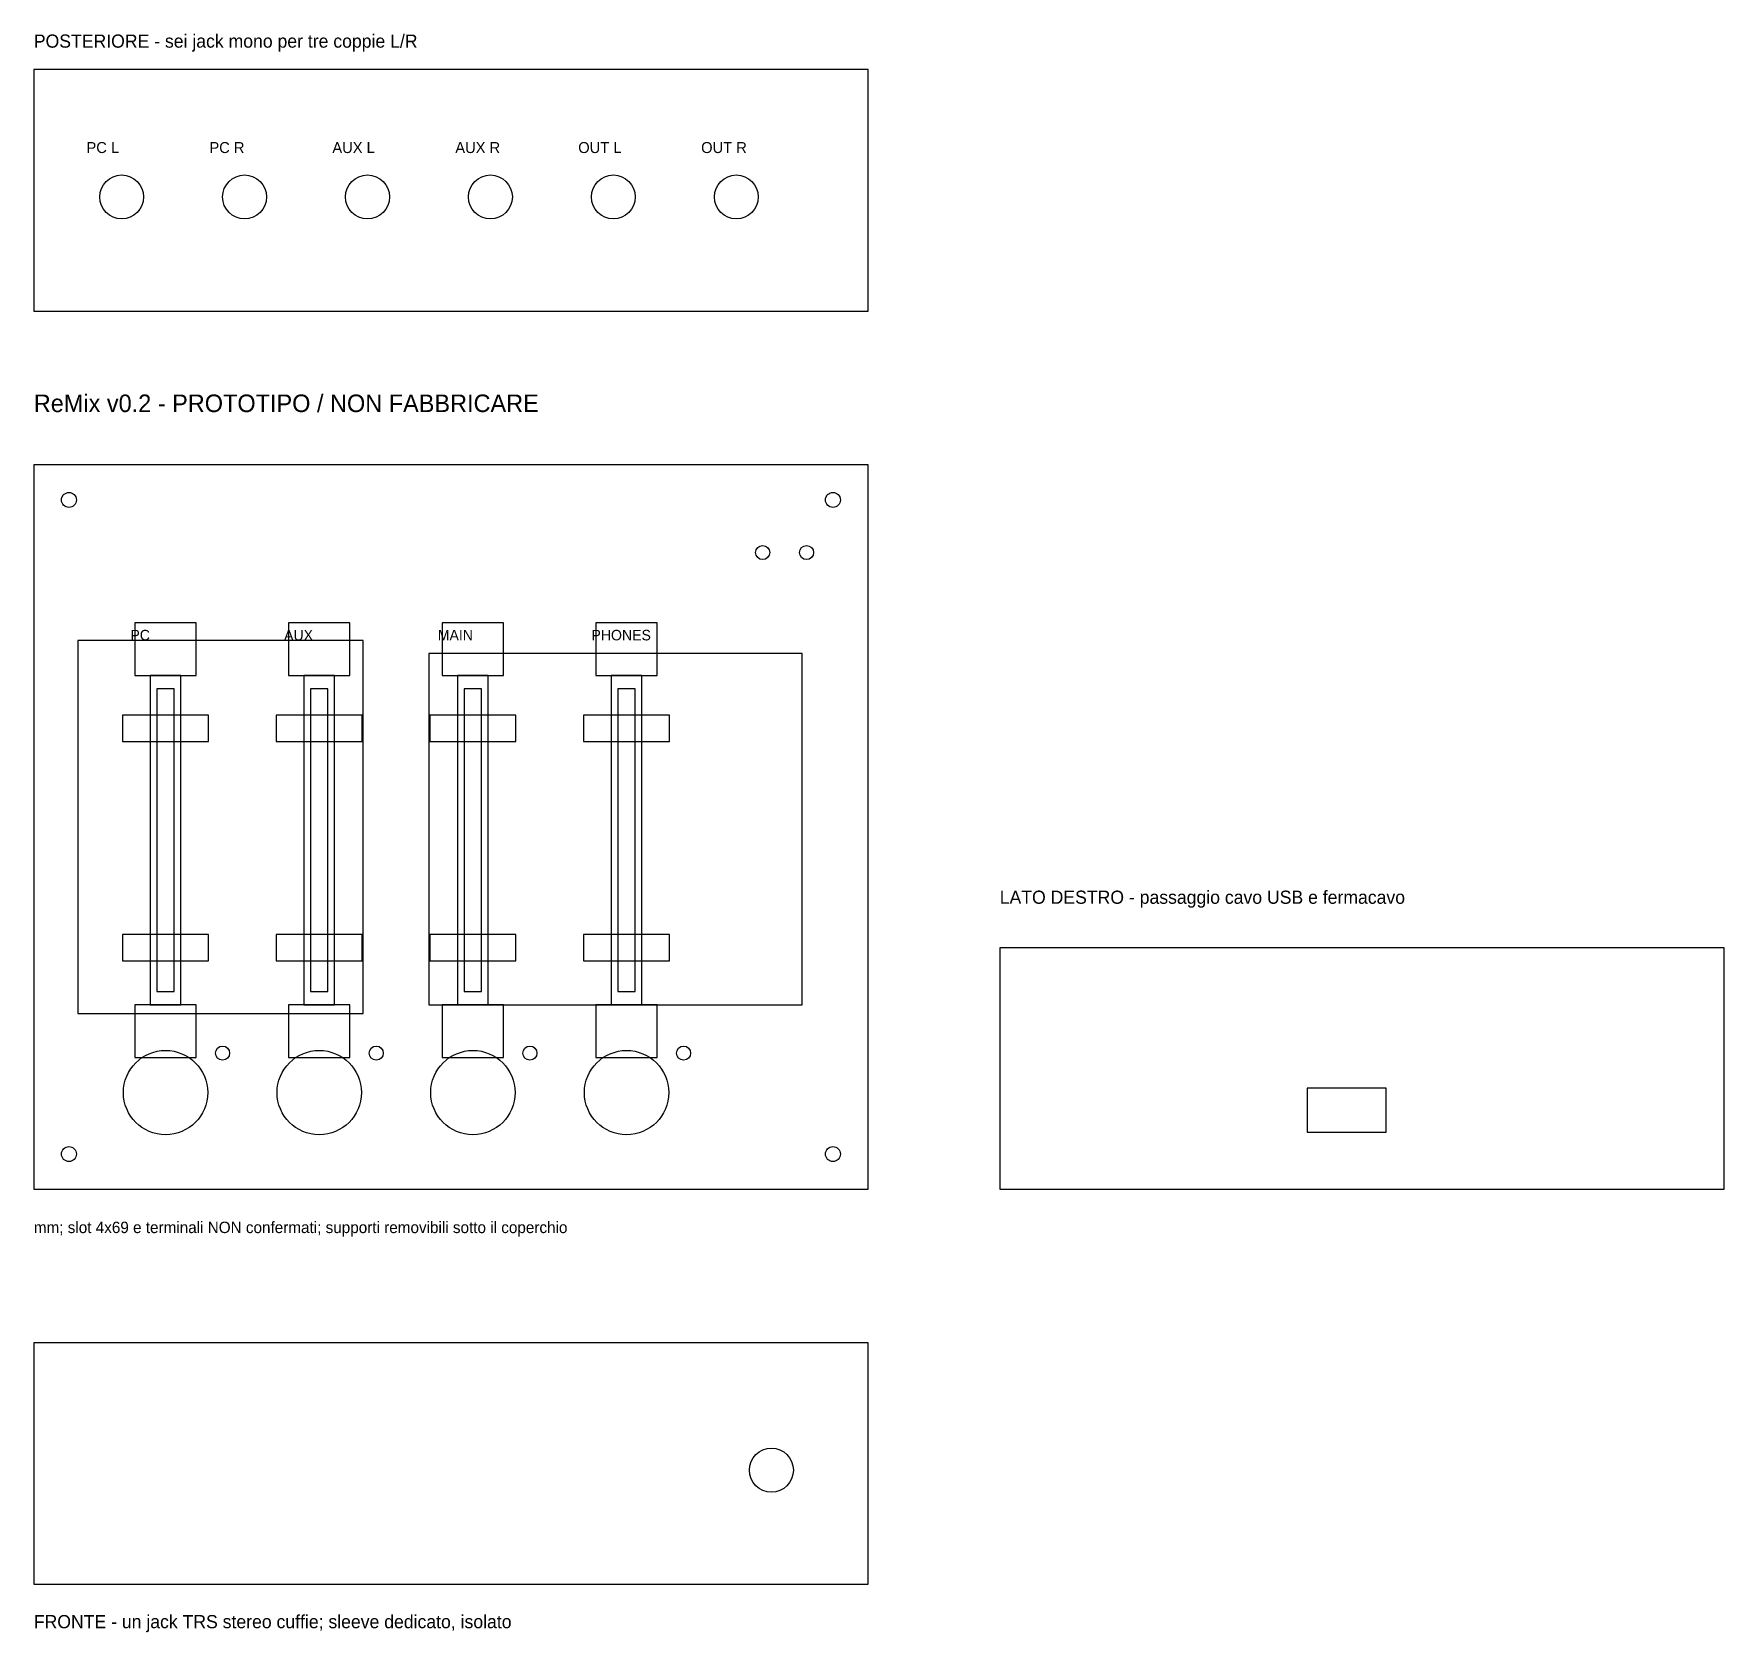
# Model space of a CAD drawing. Header units: millimetres. Extents: x 0 to 385, y -101 to 263.
import ezdxf

# ---------------------------------------------------------------- set-up
doc = ezdxf.new("R2010")
doc.units = ezdxf.units.MM
for name, color, linetype in [('CUT_PROPOSED', 7, 'Continuous'), ('MEASURED_BODY', 3, 'Continuous'), ('NOTES', 2, 'Continuous'), ('RESERVED', 6, 'Continuous')]:
    doc.layers.add(name, color=color, linetype=linetype)

msp = doc.modelspace()

# ---------------------------------------------------------------- linework, layer by layer
at = {"layer": 'CUT_PROPOSED'}
for points in [[(0, 200), (190, 200), (190, 255), (0, 255)], [(0, 0), (190, 0), (190, 165), (0, 165)], [(28, 45), (32, 45), (32, 114), (28, 114)], [(63, 45), (67, 45), (67, 114), (63, 114)], [(98, 45), (102, 45), (102, 114), (98, 114)], [(133, 45), (137, 45), (137, 114), (133, 114)], [(220, 0), (385, 0), (385, 55), (220, 55)], [(290, 13), (308, 13), (308, 23), (290, 23)], [(0, -90), (190, -90), (190, -35), (0, -35)]]:
    msp.add_lwpolyline(points, close=True, dxfattribs=at)
for centre, radius in [((20, 226), 5), ((48, 226), 5), ((76, 226), 5), ((104, 226), 5), ((132, 226), 5), ((160, 226), 5), ((8, 157), 1.7), ((182, 157), 1.7), ((166, 145), 1.6), ((176, 145), 1.6), ((30, 22), 9.6), ((43, 31), 1.6), ((65, 22), 9.6), ((78, 31), 1.6), ((100, 22), 9.6), ((113, 31), 1.6), ((135, 22), 9.6), ((148, 31), 1.6), ((8, 8), 1.7), ((182, 8), 1.7), ((168, -64), 5)]:
    msp.add_circle(centre, radius, dxfattribs=at)
at = {"layer": 'MEASURED_BODY'}
for points in [[(26.5, 42), (33.5, 42), (33.5, 117), (26.5, 117)], [(61.5, 42), (68.5, 42), (68.5, 117), (61.5, 117)], [(96.5, 42), (103.5, 42), (103.5, 117), (96.5, 117)], [(131.5, 42), (138.5, 42), (138.5, 117), (131.5, 117)]]:
    msp.add_lwpolyline(points, close=True, dxfattribs=at)
at = {"layer": 'RESERVED'}
for points in [[(23, 117), (37, 117), (37, 129), (23, 129)], [(58, 117), (72, 117), (72, 129), (58, 129)], [(93, 117), (107, 117), (107, 129), (93, 129)], [(128, 117), (142, 117), (142, 129), (128, 129)], [(10, 40), (75, 40), (75, 125), (10, 125)], [(90, 42), (175, 42), (175, 122), (90, 122)], [(20.2, 102), (39.8, 102), (39.8, 108), (20.2, 108)], [(55.2, 102), (74.8, 102), (74.8, 108), (55.2, 108)], [(90.2, 102), (109.8, 102), (109.8, 108), (90.2, 108)], [(125.2, 102), (144.8, 102), (144.8, 108), (125.2, 108)], [(20.2, 52), (39.8, 52), (39.8, 58), (20.2, 58)], [(55.2, 52), (74.8, 52), (74.8, 58), (55.2, 58)], [(90.2, 52), (109.8, 52), (109.8, 58), (90.2, 58)], [(125.2, 52), (144.8, 52), (144.8, 58), (125.2, 58)], [(23, 30), (37, 30), (37, 42), (23, 42)], [(58, 30), (72, 30), (72, 42), (58, 42)], [(93, 30), (107, 30), (107, 42), (93, 42)], [(128, 30), (142, 30), (142, 42), (128, 42)]]:
    msp.add_lwpolyline(points, close=True, dxfattribs=at)

# ---------------------------------------------------------------- texts
at = {"layer": 'NOTES'}
for s, height, p in [('POSTERIORE - sei jack mono per tre coppie L/R', 3, (0, 260)), ('PC L', 2.5, (12, 236)), ('PC R', 2.5, (40, 236)), ('AUX L', 2.5, (68, 236)), ('AUX R', 2.5, (96, 236)), ('OUT L', 2.5, (124, 236)), ('OUT R', 2.5, (152, 236)), ('ReMix v0.2 - PROTOTIPO / NON FABBRICARE', 4, (0, 177)), ('PC', 2.4, (22, 125)), ('AUX', 2.4, (57, 125)), ('MAIN', 2.4, (92, 125)), ('PHONES', 2.4, (127, 125)), ('LATO DESTRO - passaggio cavo USB e fermacavo', 3, (220, 65)), ('mm; slot 4x69 e terminali NON confermati; supporti removibili sotto il coperchio', 2.6, (0, -10)), ('FRONTE - un jack TRS stereo cuffie; sleeve dedicato, isolato', 3, (0, -100))]:
    msp.add_text(s, height=height, dxfattribs=at).set_placement(p)

doc.saveas('drawing.dxf')
